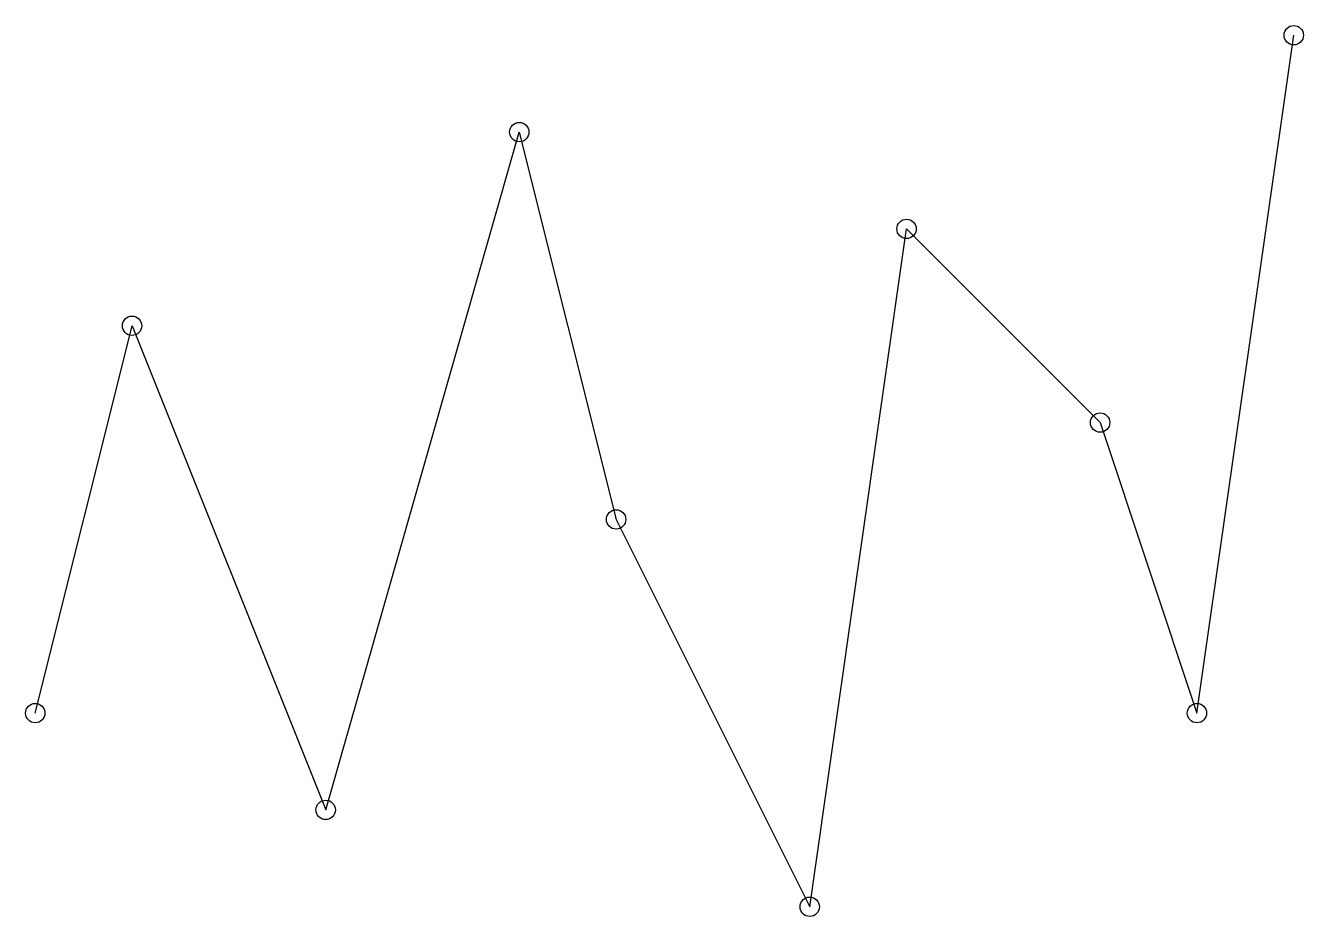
# Model space of a CAD drawing. Header units: metres. Extents: x 95 to 755, y 95 to 555.
import ezdxf

# ---------------------------------------------------------------- set-up
doc = ezdxf.new("R2010")
doc.units = ezdxf.units.M

msp = doc.modelspace()

# ---------------------------------------------------------------- linework, layer by layer
msp.add_lwpolyline([(100, 200), (150, 400), (250, 150), (350, 500), (400, 300), (500, 100), (550, 450), (650, 350), (700, 200), (750, 550)])
for centre in [(750, 550), (350, 500), (550, 450), (150, 400), (650, 350), (400, 300), (100, 200), (700, 200), (250, 150), (500, 100)]:
    msp.add_circle(centre, 5)

doc.saveas('drawing.dxf')
